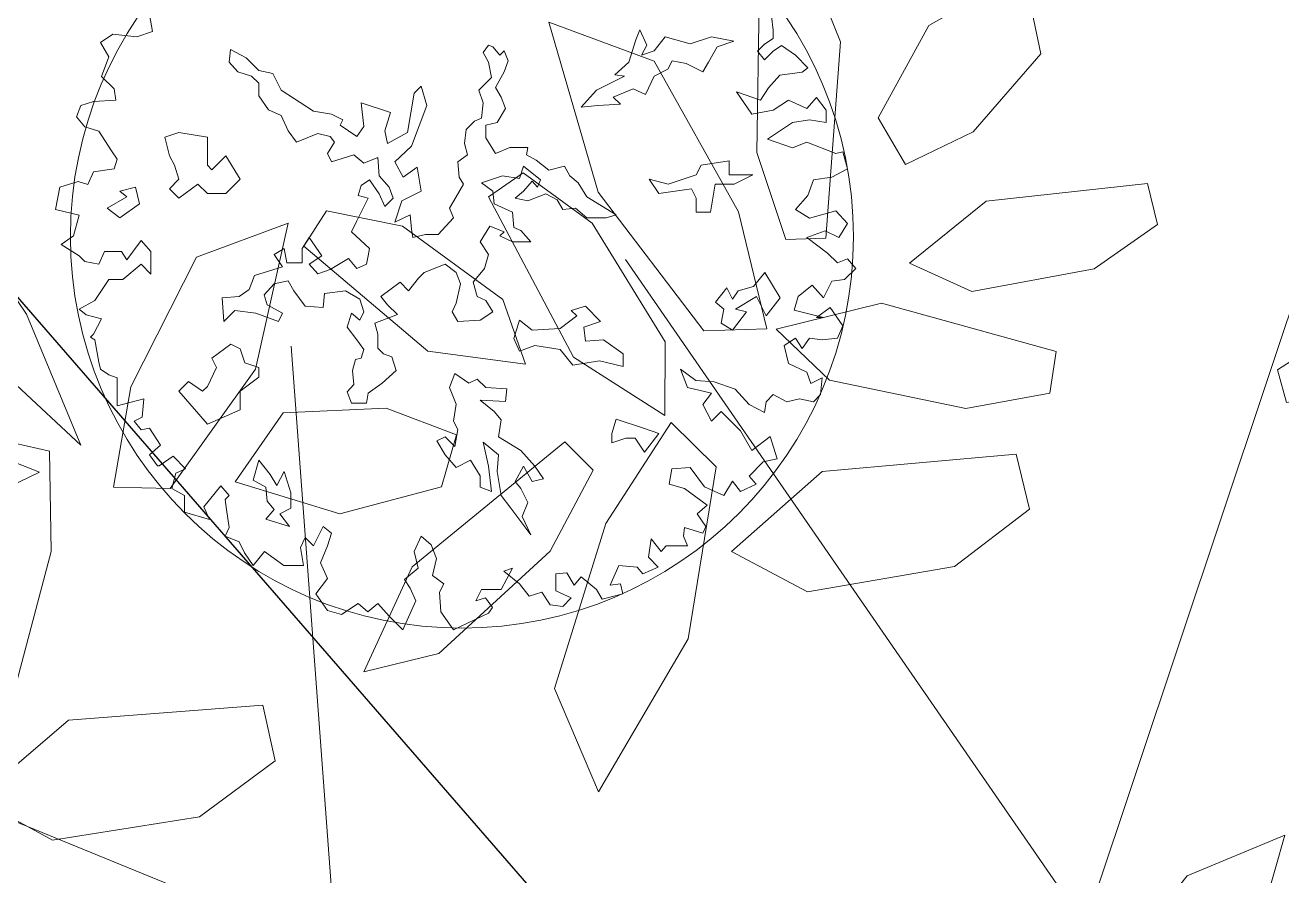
# Model space of a CAD drawing. Header units: millimetres. Extents: x 587797 to 2274247, y 1711 to 439204.
# Drawn here: x 1983559 to 1989878, y 303305 to 307582 of the extents above; entities that cross this region are included whole.
import ezdxf

# ---------------------------------------------------------------- set-up
doc = ezdxf.new("R2010")
doc.units = ezdxf.units.MM
doc.layers.add('finiture', color=7, linetype='Continuous', lineweight=20)

# ---------------------------------------------------------------- blocks, each defined once
blk = doc.blocks.new('_LEAF1', base_point=(58.7573, 29.3334))
for p, q in [((58.5144, 29.393), (58.6656, 29.5747)), ((58.6656, 29.5747), (58.939, 29.4846)), ((58.939, 29.4846), (58.939, 29.3028)), ((58.6061, 29.2112), (58.5144, 29.393)), ((58.939, 29.3028), (58.8168, 29.1807)), ((58.8168, 29.1807), (58.6061, 29.2112))]:
    blk.add_line(p, q)
blk = doc.blocks.new('_H1', base_point=(54.696, 32.0292))
for p, xscale, yscale, zscale, rotation in [((54.5448, 32.3927), -0.3940586972083011, 1.696902842596515, 0.3940586972083011, 11.88359707230165), ((54.9374, 32.2736), 0.9393259642756036, 1.696902842596522, 0.9393259642756036, 348.2808948833992), ((54.3936, 32.0292), 1.727443358692213, 0.9103097157403468, 1.727443358692213, 343.6738936354017), ((54.4547, 31.6351), -1.545687603003117, -0.485702163767499, 1.545687603003117, 43.07492863925732)]:
    blk.add_blockref('_LEAF1', p, dxfattribs=dict(xscale=xscale, yscale=yscale, zscale=zscale, rotation=rotation))
at = {"xscale": 1.515140417173015, "yscale": 0.6369113279592753, "zscale": 1.515140417173015}
blk.add_blockref('_LEAF1', (55.1512, 31.878), dxfattribs=at)
blk = doc.blocks.new('_H4', base_point=(59.999, 32.8784))
for p, xscale, yscale, zscale, rotation in [((60.0601, 33.2725), 1.878651928551214, 0.575816716164617, 1.878651928551214, 273.0367053314555), ((60.4832, 33.3336), 0.636908824557608, 1.484599066610102, 0.636908824557608, 320.5535637719418), ((59.7867, 33.0006), 0.6964758369263038, 2.485023334747559, 0.6964758369263038, 30.70465610075785), ((60.7566, 32.9395), 1.544160243711609, 0.6063640220619462, 1.544160243711609, 15.14254921127523), ((60.4526, 32.605), 1.727443358692213, 0.6063640220619462, 1.727443358692213, 352.5500074369253)]:
    blk.add_blockref('_LEAF1', p, dxfattribs=dict(xscale=xscale, yscale=yscale, zscale=zscale, rotation=rotation))
blk = doc.blocks.new('_H5', base_point=(62.2717, 31.3938))
for p, xscale, yscale, zscale, rotation in [((62.3649, 31.878), 0.8782315926153998, 2.121510394569366, 0.8782315926153998, 2.027330662343098), ((62.9377, 31.878), 2.788958066288231, 0.575816716164617, 2.788958066288231, 41.2051949766964), ((61.8166, 31.6672), -1.93821894091991, 0.5452694102672915, 1.93821894091991, 161.5649836159353), ((62.817, 31.2411), 0.5758144528974043, -1.696902842596522, 0.5758144528974043, 262.2070746669012), ((62.4245, 30.8195), 2.575127765477518, 0.7881204921510374, 2.575127765477518, 103.2233358614235)]:
    blk.add_blockref('_LEAF1', p, dxfattribs=dict(xscale=xscale, yscale=yscale, zscale=zscale, rotation=rotation))
blk = doc.blocks.new('_H6', base_point=(66.0596, 31.5756))
for p, xscale, yscale, zscale, rotation in [((65.9985, 32.1499), -0.7881173944166022, 2.57666525243954, 0.7881173944166022, 2.457547795809369), ((66.4842, 31.878), 2.089427510778918, 0.5147221043699588, 2.089427510778918, 35.45160265640038), ((65.5449, 31.7879), 1.878651928551221, 0.5452694102672915, 1.878651928551221, 336.2489556574871), ((66.4231, 31.2716), 1.848104742721105, 0.8186677980483665, 1.848104742721105, 330.9234899051576), ((65.664, 31.3938), -1.817557556891011, -0.5452694102672879, 1.817557556891011, 195.3712707835825)]:
    blk.add_blockref('_LEAF1', p, dxfattribs=dict(xscale=xscale, yscale=yscale, zscale=zscale, rotation=rotation))
blk = doc.blocks.new('_H2', base_point=(55.8782, 33.0296))
for p, xscale, yscale, zscale, rotation in [((55.4841, 33.5443), -2.423919195618517, 0.3329656342808676, 2.423919195618517, 304.6162862887426), ((56.0905, 33.2419), -0.6369088245576009, 2.090963088672041, 0.6369088245576009, 336.0195606201025)]:
    blk.add_blockref('_LEAF1', p, dxfattribs=dict(xscale=xscale, yscale=yscale, zscale=zscale, rotation=rotation))
at = {"xscale": -1.637329160493415, "yscale": 0.455154857870177, "zscale": 1.637329160493415}
blk.add_blockref('_LEAF1', (55.3329, 32.9685), dxfattribs=at)
blk = doc.blocks.new('T_48')
for p, q in [((-0.15174, 0.19583), (-0.18636, 0.41485)), ((-0.16748, 0.26758), (-0.30279, 0.33933)), ((-0.2902, 0.19205), (-0.35314, 0.29401)), ((-0.2965, 0.19205), (-0.41922, 0.18072))]:
    blk.add_line(p, q)
at = {"xscale": 0.07486891501209982, "yscale": 0.07486891501209982, "zscale": 0.07486891501209982}
blk.add_blockref('_H1', (-0.14523, 0.42207), dxfattribs=at)
for name, p, xscale, yscale, zscale, rotation in [('_H4', (-0.27913, 0.35175), 0.07486891501209982, 0.07486891501209982, 0.07486891501209982, 25.99880797571864), ('_H4', (-0.28371, 0.30178), 0.07486891501209982, 0.07486891501209982, 0.07486891501209982, 159.4820373343253), ('_LEAF1', (-0.23018, 0.31732), 0.138365596916245, 0.06129276979522606, 0.138365596916245, 40.89411108039209), ('_H2', (-0.37656, 0.25626), 0.07486891501209982, 0.07486891501209982, 0.07486891501209982, 24.61518218604794), ('_H5', (-0.15209, 0.20881), 0.07486891501209982, 0.07486891501209982, 0.07486891501209982, 158.072261471329), ('_H6', (-0.36981, 0.18834), 0.07486891501209982, 0.07486891501209982, 0.07486891501209982, 69.17656596815783)]:
    blk.add_blockref(name, p, dxfattribs=dict(xscale=xscale, yscale=yscale, zscale=zscale, rotation=rotation))

msp = doc.modelspace()

# ---------------------------------------------------------------- linework, layer by layer
msp.add_line((1983300.089, 306467.674), (2019745.401, 264522.149))
at = {"layer": 'finiture'}
for p, q in [((1984198.803, 307549.588), (1984184.514, 307635.356)), ((1987311.725, 307627.187), (1987319.89, 307557.756)), ((1983937.521, 307494.451), (1984000.8, 307537.335)), ((1984000.8, 307537.335), (1984121.235, 307523.04)), ((1984121.235, 307523.04), (1984198.803, 307549.588)), ((1986629.029, 307508.788), (1986594.245, 307395.994)), ((1986650.619, 307557.985), (1986629.029, 307508.788)), ((1986685.402, 307481.189), (1986650.619, 307557.985)), ((1986777.759, 307523.187), (1986721.385, 307452.391)), ((1986903.7, 307488.389), (1986777.759, 307523.187)), ((1987010.449, 307523.187), (1986903.7, 307488.389)), ((1987123.196, 307501.588), (1987010.449, 307523.187)), ((1987038.037, 307473.99), (1987123.196, 307501.588)), ((1987319.89, 307514.872), (1987277.023, 307486.283)), ((1987319.89, 307557.756), (1987319.89, 307514.872)), ((1983980.388, 307422.977), (1983937.521, 307494.451)), ((1984585.19, 307395.994), (1984592.387, 307459.591)), ((1984592.387, 307459.591), (1984670.35, 307417.593)), ((1985861.39, 307445.191), (1985888.977, 307481.189)), ((1985888.977, 307395.994), (1985861.39, 307445.191)), ((1985888.977, 307481.189), (1985910.567, 307473.99)), ((1985910.567, 307473.99), (1985945.35, 307431.992)), ((1985945.35, 307431.992), (1985966.94, 307452.391)), ((1985966.94, 307452.391), (1985988.53, 307403.194)), ((1986657.815, 307431.992), (1986685.402, 307481.189)), ((1986721.385, 307452.391), (1986657.815, 307431.992)), ((1986996.056, 307395.994), (1987038.037, 307473.99)), ((1987277.023, 307486.283), (1987242.322, 307451.567)), ((1987242.322, 307451.567), (1987277.023, 307408.683)), ((1987277.023, 307408.683), (1987319.89, 307451.567)), ((1987319.89, 307451.567), (1987362.756, 307480.156)), ((1987362.756, 307480.156), (1987432.159, 307431.146)), ((1983943.645, 307324.957), (1983980.388, 307422.977)), ((1984628.37, 307346.797), (1984585.19, 307395.994)), ((1984670.35, 307417.593), (1984733.92, 307353.997)), ((1985903.37, 307319.199), (1985888.977, 307395.994)), ((1985988.53, 307403.194), (1985966.94, 307346.797)), ((1986594.245, 307395.994), (1986523.479, 307332.398)), ((1986790.953, 307361.197), (1986812.543, 307403.194)), ((1986812.543, 307403.194), (1986883.309, 307388.795)), ((1986883.309, 307388.795), (1986967.27, 307346.797)), ((1986967.27, 307346.797), (1986996.056, 307395.994)), ((1987432.159, 307431.146), (1987495.438, 307367.841)), ((1984006.924, 307261.652), (1983943.645, 307324.957)), ((1984697.937, 307325.199), (1984628.37, 307346.797)), ((1984733.92, 307290.401), (1984697.937, 307325.199)), ((1984733.92, 307353.997), (1984804.687, 307339.598)), ((1984804.687, 307339.598), (1984846.667, 307255.603)), ((1985839.8, 307255.603), (1985903.37, 307319.199)), ((1985966.94, 307346.797), (1985924.96, 307268.802)), ((1986572.655, 307325.199), (1986432.321, 307255.603)), ((1986523.479, 307332.398), (1986572.655, 307325.199)), ((1986678.206, 307234.004), (1986721.385, 307325.199)), ((1986721.385, 307325.199), (1986790.953, 307361.197)), ((1987354.591, 307331.083), (1987297.436, 307267.778)), ((1987466.861, 307345.378), (1987354.591, 307331.083)), ((1987495.438, 307367.841), (1987466.861, 307345.378)), ((1984015.089, 307204.473), (1984006.924, 307261.652)), ((1984733.92, 307226.805), (1984733.92, 307290.401)), ((1984846.667, 307255.603), (1985008.591, 307150.009)), ((1985515.952, 307241.204), (1985550.736, 307276.002)), ((1985550.736, 307276.002), (1985579.522, 307177.608)), ((1985861.39, 307192.007), (1985839.8, 307255.603)), ((1985924.96, 307268.802), (1985952.547, 307219.605)), ((1986432.321, 307255.603), (1986354.358, 307170.408)), ((1986516.282, 307219.605), (1986615.835, 307262.802)), ((1986615.835, 307262.802), (1986678.206, 307234.004)), ((1987256.611, 307204.473), (1987136.176, 307247.357)), ((1987136.176, 307247.357), (1987213.744, 307135.042)), ((1987297.436, 307267.778), (1987256.611, 307204.473)), ((1983839.541, 307177.926), (1983902.82, 307198.347)), ((1983902.82, 307198.347), (1984015.089, 307204.473)), ((1984783.097, 307156.009), (1984733.92, 307226.805)), ((1985261.672, 307072.014), (1985248.478, 307192.007)), ((1985248.478, 307192.007), (1985396.009, 307142.81)), ((1985481.169, 307043.216), (1985515.952, 307241.204)), ((1985854.193, 307114.011), (1985861.39, 307192.007)), ((1985952.547, 307219.605), (1985974.137, 307163.208)), ((1986439.518, 307177.608), (1986552.265, 307184.807)), ((1986552.265, 307184.807), (1986516.282, 307219.605)), ((1987319.89, 307155.463), (1987397.458, 307204.473)), ((1987397.458, 307204.473), (1987489.315, 307163.631)), ((1987489.315, 307163.631), (1987538.305, 307218.768)), ((1987538.305, 307218.768), (1987587.295, 307155.463)), ((1983817.087, 307120.747), (1983839.541, 307177.926)), ((1983859.953, 307071.737), (1983817.087, 307120.747)), ((1984846.667, 307128.411), (1984783.097, 307156.009)), ((1984881.451, 307050.415), (1984846.667, 307128.411)), ((1985008.591, 307150.009), (1985099.748, 307135.61)), ((1985099.748, 307135.61), (1985156.122, 307106.812)), ((1985396.009, 307142.81), (1985368.422, 307050.415)), ((1985579.522, 307177.608), (1985501.559, 306973.62)), ((1985974.137, 307163.208), (1985932.157, 307093.613)), ((1986354.358, 307170.408), (1986439.518, 307177.608)), ((1987213.744, 307135.042), (1987319.89, 307155.463)), ((1987587.295, 307155.463), (1987587.295, 307092.158)), ((1983929.356, 307049.274), (1983859.953, 307071.737)), ((1985156.122, 307106.812), (1985142.928, 307079.214)), ((1985142.928, 307079.214), (1985226.888, 307022.817)), ((1985226.888, 307022.817), (1985261.672, 307072.014)), ((1985769.033, 306986.819), (1985776.23, 307057.615)), ((1985776.23, 307057.615), (1985819.41, 307099.612)), ((1985819.41, 307099.612), (1985854.193, 307114.011)), ((1985932.157, 307093.613), (1985875.783, 307079.214)), ((1985875.783, 307079.214), (1985875.783, 307015.617)), ((1987417.87, 307092.158), (1987291.312, 307008.432)), ((1987503.603, 307106.452), (1987417.87, 307092.158)), ((1987587.295, 307092.158), (1987503.603, 307106.452)), ((1983992.635, 306951.253), (1983929.356, 307049.274)), ((1984332.213, 307042.624), (1984261.391, 307019.906)), ((1984261.391, 307019.906), (1984285.444, 306925.028)), ((1984475.194, 307019.906), (1984332.213, 307042.624)), ((1984475.194, 306878.257), (1984475.194, 307019.906)), ((1984923.431, 306994.019), (1984881.451, 307050.415)), ((1985030.181, 307037.216), (1984923.431, 306994.019)), ((1985092.552, 307022.817), (1985030.181, 307037.216)), ((1985079.358, 306937.622), (1985114.141, 306994.019)), ((1985114.141, 306994.019), (1985092.552, 307022.817)), ((1985368.422, 307050.415), (1985381.616, 306986.819)), ((1985381.616, 306986.819), (1985481.169, 307043.216)), ((1985875.783, 307015.617), (1985924.96, 306937.622)), ((1987291.312, 307008.432), (1987417.87, 306965.548)), ((1987417.87, 306965.548), (1987489.315, 306994.137)), ((1987489.315, 306994.137), (1987636.285, 306936.958)), ((1984021.213, 306908.369), (1983992.635, 306951.253)), ((1985099.748, 306895.625), (1985079.358, 306937.622)), ((1985212.495, 306930.423), (1985099.748, 306895.625)), ((1985261.672, 306888.425), (1985212.495, 306930.423)), ((1985501.559, 306973.62), (1985417.599, 306895.625)), ((1985734.25, 306895.625), (1985783.427, 306930.423)), ((1985783.427, 306930.423), (1985769.033, 306986.819)), ((1985924.96, 306937.622), (1985995.727, 306966.42)), ((1985995.727, 306966.42), (1986086.884, 306966.42)), ((1986086.884, 306966.42), (1986079.687, 306930.423)), ((1986079.687, 306930.423), (1986128.864, 306902.824)), ((1987636.285, 306936.958), (1987670.987, 306945.127)), ((1987670.987, 306945.127), (1987693.441, 306859.359)), ((1984006.924, 306859.359), (1984021.213, 306908.369)), ((1984285.444, 306925.028), (1984309.497, 306878.257)), ((1984309.497, 306878.257), (1984332.213, 306807.433)), ((1984497.911, 306854.204), (1984475.194, 306878.257)), ((1984568.733, 306925.028), (1984497.911, 306854.204)), ((1984639.555, 306807.433), (1984568.733, 306925.028)), ((1985332.439, 306917.223), (1985261.672, 306888.425)), ((1985339.635, 306824.829), (1985332.439, 306917.223)), ((1985417.599, 306895.625), (1985459.579, 306817.629)), ((1985459.579, 306817.629), (1985530.346, 306868.026)), ((1985530.346, 306868.026), (1985550.736, 306748.034)), ((1985741.446, 306817.629), (1985734.25, 306895.625)), ((1986065.294, 306874.026), (1986044.904, 306811.63)), ((1986150.454, 306804.43), (1986065.294, 306874.026)), ((1986128.864, 306902.824), (1986192.434, 306853.627)), ((1986192.434, 306853.627), (1986270.398, 306874.026)), ((1986270.398, 306874.026), (1986297.985, 306824.829)), ((1986957.983, 306878.257), (1986933.93, 306830.15)), ((1987099.628, 306900.975), (1986957.983, 306878.257)), ((1987099.628, 306830.15), (1987099.628, 306900.975)), ((1983874.242, 306781.759), (1983902.82, 306845.064)), ((1983902.82, 306845.064), (1984006.924, 306859.359)), ((1984332.213, 306807.433), (1984285.444, 306759.326)), ((1984568.733, 306735.272), (1984639.555, 306807.433)), ((1985248.478, 306775.632), (1985290.458, 306804.43)), ((1985290.458, 306804.43), (1985339.635, 306733.634)), ((1985388.812, 306768.432), (1985339.635, 306824.829)), ((1985763.036, 306782.831), (1985741.446, 306817.629)), ((1985959.744, 306824.829), (1985854.193, 306790.031)), ((1986044.904, 306811.63), (1985959.744, 306824.829)), ((1986136.061, 306768.432), (1986150.454, 306804.43)), ((1986297.985, 306824.829), (1986339.965, 306790.031)), ((1986792.286, 306783.379), (1986697.411, 306807.433)), ((1986697.411, 306807.433), (1986745.516, 306735.272)), ((1986933.93, 306830.15), (1986792.286, 306783.379)), ((1987218.556, 306830.15), (1987099.628, 306830.15)), ((1987123.681, 306783.379), (1987218.556, 306830.15)), ((1987524.016, 306804.222), (1987495.438, 306726.622)), ((1987615.873, 306818.517), (1987524.016, 306804.222)), ((1987693.441, 306859.359), (1987615.873, 306818.517)), ((1983710.941, 306655.149), (1983733.395, 306767.464)), ((1983733.395, 306767.464), (1983825.252, 306796.054)), ((1983825.252, 306796.054), (1983874.242, 306781.759)), ((1984035.848, 306748.034), (1984113.812, 306768.432)), ((1984070.632, 306719.235), (1984035.848, 306748.034)), ((1984113.812, 306768.432), (1984134.202, 306684.437)), ((1984285.444, 306759.326), (1984332.213, 306712.555)), ((1984332.213, 306712.555), (1984427.089, 306783.379)), ((1984427.089, 306783.379), (1984475.194, 306735.272)), ((1985234.085, 306726.435), (1985248.478, 306775.632)), ((1985410.402, 306712.036), (1985388.812, 306768.432)), ((1985550.736, 306748.034), (1985452.382, 306698.837)), ((1985727.053, 306719.235), (1985763.036, 306782.831)), ((1985854.193, 306790.031), (1985910.567, 306748.034)), ((1985910.567, 306748.034), (1985917.763, 306684.437)), ((1986023.314, 306712.036), (1986065.294, 306748.034)), ((1986065.294, 306748.034), (1986108.474, 306797.231)), ((1986108.474, 306797.231), (1986136.061, 306768.432)), ((1986339.965, 306790.031), (1986383.145, 306719.235)), ((1986745.516, 306735.272), (1986909.878, 306759.326)), ((1986909.878, 306759.326), (1986933.93, 306712.555)), ((1987004.753, 306641.73), (1987028.806, 306783.379)), ((1987028.806, 306783.379), (1987123.681, 306783.379)), ((1983972.278, 306662.839), (1984070.632, 306719.235)), ((1984134.202, 306684.437), (1984035.848, 306613.642)), ((1984475.194, 306735.272), (1984568.733, 306735.272)), ((1985226.888, 306599.243), (1985283.262, 306712.036)), ((1985283.262, 306712.036), (1985234.085, 306726.435)), ((1985339.635, 306733.634), (1985368.422, 306670.038)), ((1985368.422, 306670.038), (1985410.402, 306712.036)), ((1985452.382, 306698.837), (1985417.599, 306592.043)), ((1985692.269, 306662.839), (1985727.053, 306719.235)), ((1985917.763, 306684.437), (1986008.921, 306642.44)), ((1986086.884, 306698.837), (1986023.314, 306712.036)), ((1986178.041, 306733.634), (1986086.884, 306698.837)), ((1986234.414, 306704.836), (1986178.041, 306733.634)), ((1986263.201, 306655.639), (1986234.414, 306704.836)), ((1986383.145, 306719.235), (1986530.675, 306628.041)), ((1986933.93, 306712.555), (1986933.93, 306641.73)), ((1987495.438, 306726.622), (1987432.159, 306655.149)), ((1983831.376, 306626.56), (1983710.941, 306655.149)), ((1983802.798, 306522.413), (1983831.376, 306626.56)), ((1984035.848, 306613.642), (1983972.278, 306662.839)), ((1985417.599, 306592.043), (1985494.363, 306628.041)), ((1985494.363, 306628.041), (1985501.559, 306557.245)), ((1985635.896, 306529.647), (1985712.66, 306613.642)), ((1985712.66, 306613.642), (1985692.269, 306662.839)), ((1986008.921, 306642.44), (1986016.117, 306564.445)), ((1986326.771, 306662.839), (1986263.201, 306655.639)), ((1986383.145, 306613.642), (1986326.771, 306662.839)), ((1986481.498, 306613.642), (1986383.145, 306613.642)), ((1986530.675, 306628.041), (1986481.498, 306613.642)), ((1986933.93, 306641.73), (1987004.753, 306641.73)), ((1987432.159, 306655.149), (1987503.603, 306612.265)), ((1987503.603, 306612.265), (1987636.285, 306649.023)), ((1987636.285, 306649.023), (1987693.441, 306585.718)), ((1985199.301, 306542.846), (1985226.888, 306599.243)), ((1985501.559, 306557.245), (1985508.756, 306515.248)), ((1985896.174, 306571.644), (1985846.997, 306493.649)), ((1985966.94, 306542.846), (1985896.174, 306571.644)), ((1986016.117, 306564.445), (1986052.1, 306550.046)), ((1986052.1, 306550.046), (1986101.277, 306493.649)), ((1987693.441, 306585.718), (1987650.574, 306514.244)), ((1983739.519, 306479.529), (1983802.798, 306522.413)), ((1984141.647, 306499.95), (1984070.203, 306401.929)), ((1984190.638, 306444.813), (1984141.647, 306499.95)), ((1984952.218, 306458.851), (1984987.001, 306515.248)), ((1984987.001, 306515.248), (1985050.571, 306422.853)), ((1985290.458, 306458.851), (1985199.301, 306542.846)), ((1985508.756, 306515.248), (1985572.326, 306529.647)), ((1985572.326, 306529.647), (1985635.896, 306529.647)), ((1985846.997, 306493.649), (1985888.977, 306430.053)), ((1985945.35, 306522.447), (1985966.94, 306542.846)), ((1986008.921, 306493.649), (1985945.35, 306522.447)), ((1986101.277, 306493.649), (1986008.921, 306493.649)), ((1987581.171, 306548.96), (1987489.315, 306514.244)), ((1987489.315, 306514.244), (1987593.419, 306436.645)), ((1987650.574, 306514.244), (1987581.171, 306548.96)), ((1983831.376, 306422.35), (1983739.519, 306479.529)), ((1983957.934, 306444.813), (1983929.356, 306381.508)), ((1984043.667, 306444.813), (1983957.934, 306444.813)), ((1984070.203, 306401.929), (1984043.667, 306444.813)), ((1984190.638, 306330.455), (1984190.638, 306444.813)), ((1984810.684, 306430.053), (1984861.06, 306458.851)), ((1984853.864, 306366.457), (1984810.684, 306430.053)), ((1984861.06, 306458.851), (1984874.254, 306388.055)), ((1984952.218, 306388.055), (1984952.218, 306458.851)), ((1985283.262, 306422.853), (1985290.458, 306458.851)), ((1985888.977, 306430.053), (1985868.587, 306359.257)), ((1987593.419, 306436.645), (1987644.45, 306387.634)), ((1983859.953, 306393.761), (1983831.376, 306422.35)), ((1983929.356, 306381.508), (1983859.953, 306393.761)), ((1984049.791, 306303.908), (1984141.647, 306381.508)), ((1984141.647, 306381.508), (1984190.638, 306330.455)), ((1984712.33, 306324.459), (1984853.864, 306366.457)), ((1984874.254, 306388.055), (1984952.218, 306388.055)), ((1985050.571, 306422.853), (1984987.001, 306380.856)), ((1984987.001, 306380.856), (1985030.181, 306331.659)), ((1985092.552, 306353.257), (1985184.908, 306409.654)), ((1985184.908, 306409.654), (1985226.888, 306359.257)), ((1985226.888, 306359.257), (1985276.065, 306380.856)), ((1985276.065, 306380.856), (1985283.262, 306422.853)), ((1985670.68, 306380.856), (1985565.129, 306338.858)), ((1985727.053, 306338.858), (1985670.68, 306380.856)), ((1987644.45, 306387.634), (1987693.441, 306408.055)), ((1987693.441, 306408.055), (1987736.307, 306359.045)), ((1983908.944, 306197.719), (1983980.388, 306303.908)), ((1983980.388, 306303.908), (1984049.791, 306303.908)), ((1984684.743, 306253.663), (1984712.33, 306324.459)), ((1985030.181, 306331.659), (1985092.552, 306353.257)), ((1985537.542, 306310.06), (1985487.166, 306246.464)), ((1985565.129, 306338.858), (1985537.542, 306310.06)), ((1985748.643, 306282.462), (1985727.053, 306338.858)), ((1985868.587, 306359.257), (1985812.213, 306289.661)), ((1987277.924, 306338.858), (1987221.55, 306268.063)), ((1987355.887, 306211.666), (1987277.924, 306338.858)), ((1987679.152, 306303.908), (1987615.873, 306295.74)), ((1987736.307, 306359.045), (1987679.152, 306303.908)), ((1984635.566, 306218.866), (1984684.743, 306253.663)), ((1984810.684, 306282.462), (1984761.507, 306226.065)), ((1984881.451, 306296.861), (1984810.684, 306282.462)), ((1984910.237, 306246.464), (1984881.451, 306296.861)), ((1984966.611, 306169.668), (1984910.237, 306246.464)), ((1985170.515, 306246.464), (1985064.964, 306233.265)), ((1985241.282, 306204.466), (1985170.515, 306246.464)), ((1985445.186, 306289.661), (1985346.832, 306218.866)), ((1985487.166, 306246.464), (1985445.186, 306289.661)), ((1985727.053, 306184.068), (1985748.643, 306282.462)), ((1985812.213, 306289.661), (1985832.603, 306218.866)), ((1987087.213, 306260.863), (1987030.84, 306190.067)), ((1987116, 306204.466), (1987087.213, 306260.863)), ((1987143.587, 306246.464), (1987116, 306204.466)), ((1987221.55, 306268.063), (1987143.587, 306246.464)), ((1987515.851, 306275.319), (1987446.448, 306218.14)), ((1987573.006, 306212.014), (1987515.851, 306275.319)), ((1987615.873, 306295.74), (1987573.006, 306212.014)), ((1983831.376, 306154.835), (1983908.944, 306197.719)), ((1984550.406, 306211.666), (1984635.566, 306218.866)), ((1984557.603, 306091.673), (1984550.406, 306211.666)), ((1984761.507, 306226.065), (1984775.9, 306176.868)), ((1984775.9, 306176.868), (1984853.864, 306133.671)), ((1985064.964, 306233.265), (1985057.768, 306162.469)), ((1985261.672, 306140.87), (1985241.282, 306204.466)), ((1985346.832, 306218.866), (1985381.616, 306176.868)), ((1985381.616, 306176.868), (1985430.792, 306127.671)), ((1985706.663, 306140.87), (1985727.053, 306184.068)), ((1985832.603, 306218.866), (1985875.783, 306197.267)), ((1985875.783, 306197.267), (1985910.567, 306140.87)), ((1987030.84, 306190.067), (1987072.82, 306155.269)), ((1987130.393, 306155.269), (1987235.943, 306218.866)), ((1987235.943, 306218.866), (1987285.12, 306120.471)), ((1987285.12, 306120.471), (1987355.887, 306211.666)), ((1987446.448, 306218.14), (1987426.035, 306148.709)), ((1983866.077, 306126.246), (1983831.376, 306154.835)), ((1983943.645, 306105.825), (1983866.077, 306126.246)), ((1984613.977, 306148.07), (1984557.603, 306091.673)), ((1984719.527, 306133.671), (1984613.977, 306148.07)), ((1984832.274, 306091.673), (1984719.527, 306133.671)), ((1984853.864, 306133.671), (1984832.274, 306091.673)), ((1985057.768, 306162.469), (1984966.611, 306169.668)), ((1985177.711, 306064.075), (1985199.301, 306133.671)), ((1985199.301, 306133.671), (1985241.282, 306098.873)), ((1985241.282, 306098.873), (1985261.672, 306140.87)), ((1985430.792, 306127.671), (1985318.045, 306084.474)), ((1985734.25, 306091.673), (1985706.663, 306140.87)), ((1985910.567, 306140.87), (1985846.997, 306098.873)), ((1986248.808, 306056.875), (1986333.968, 306120.471)), ((1986305.181, 306148.07), (1986375.948, 306169.668)), ((1986333.968, 306120.471), (1986305.181, 306148.07)), ((1986375.948, 306169.668), (1986452.712, 306091.673)), ((1987072.82, 306155.269), (1987059.626, 306084.474)), ((1987116, 306049.676), (1987186.767, 306140.87)), ((1987186.767, 306140.87), (1987130.393, 306155.269)), ((1987426.035, 306148.709), (1987573.006, 306111.951)), ((1987538.305, 306111.951), (1987607.708, 306163.004)), ((1987573.006, 306111.951), (1987538.305, 306111.951)), ((1987607.708, 306163.004), (1987670.987, 306071.109)), ((1983902.82, 306028.225), (1983943.645, 306105.825)), ((1985226.888, 306000.479), (1985177.711, 306064.075)), ((1985318.045, 306084.474), (1985332.439, 306028.077)), ((1985846.997, 306098.873), (1985734.25, 306091.673)), ((1986016.117, 306007.678), (1986044.904, 306098.873)), ((1986044.904, 306098.873), (1986108.474, 306049.676)), ((1986108.474, 306049.676), (1986248.808, 306056.875)), ((1986452.712, 306091.673), (1986368.751, 306064.075)), ((1986368.751, 306064.075), (1986375.948, 305993.279)), ((1987059.626, 306084.474), (1987116, 306049.676)), ((1987670.987, 306071.109), (1987644.45, 306007.804)), ((1983888.531, 306013.93), (1983902.82, 306028.225)), ((1983908.944, 305999.636), (1983888.531, 306013.93)), ((1983929.356, 305887.32), (1983908.944, 305999.636)), ((1985261.672, 305951.282), (1985226.888, 306000.479)), ((1985332.439, 306028.077), (1985332.439, 305958.481)), ((1986044.904, 305944.082), (1986016.117, 306007.678)), ((1986375.948, 305993.279), (1986467.105, 306000.479)), ((1986467.105, 306000.479), (1986565.459, 305929.683)), ((1987432.159, 306007.804), (1987375.004, 305971.046)), ((1987466.861, 305956.752), (1987432.159, 306007.804)), ((1987503.603, 306007.804), (1987466.861, 305956.752)), ((1987566.882, 305999.636), (1987503.603, 306007.804)), ((1987644.45, 306007.804), (1987566.882, 305999.636)), ((1984592.786, 305978.92), (1984497.911, 305908.095)), ((1984639.555, 305954.866), (1984592.786, 305978.92)), ((1984663.608, 305884.042), (1984639.555, 305954.866)), ((1985248.478, 305908.084), (1985261.672, 305951.282)), ((1985332.439, 305958.481), (1985361.225, 305929.683)), ((1985361.225, 305929.683), (1985403.205, 305915.284)), ((1986121.668, 305971.68), (1986044.904, 305944.082)), ((1986248.808, 305951.282), (1986121.668, 305971.68)), ((1986312.378, 305873.286), (1986248.808, 305951.282)), ((1986565.459, 305929.683), (1986565.459, 305866.087)), ((1987375.004, 305971.046), (1987397.458, 305881.194)), ((1983937.521, 305852.605), (1983929.356, 305887.32)), ((1984521.964, 305861.325), (1984475.194, 305766.446)), ((1984497.911, 305908.095), (1984521.964, 305861.325)), ((1984734.431, 305861.325), (1984663.608, 305884.042)), ((1984734.431, 305813.217), (1984734.431, 305861.325)), ((1985205.298, 305845.688), (1985219.692, 305902.085)), ((1985219.692, 305902.085), (1985248.478, 305908.084)), ((1985403.205, 305915.284), (1985424.795, 305845.688)), ((1986446.715, 305894.885), (1986312.378, 305873.286)), ((1986565.459, 305866.087), (1986446.715, 305894.885)), ((1987397.458, 305881.194), (1987489.315, 305838.31)), ((1983980.388, 305824.015), (1983937.521, 305852.605)), ((1984021.213, 305809.721), (1983980.388, 305824.015)), ((1984021.213, 305738.247), (1984021.213, 305809.721)), ((1984639.555, 305742.393), (1984734.431, 305813.217)), ((1985212.495, 305774.892), (1985205.298, 305845.688)), ((1985424.795, 305845.688), (1985354.029, 305782.092)), ((1985719.856, 305831.289), (1985692.269, 305760.493)), ((1985790.623, 305782.092), (1985719.856, 305831.289)), ((1985832.603, 305802.491), (1985790.623, 305782.092)), ((1985875.783, 305760.493), (1985832.603, 305802.491)), ((1986932.05, 305795.426), (1986854.483, 305852.605)), ((1986854.483, 305852.605), (1986889.184, 305760.71)), ((1987023.907, 305789.3), (1986932.05, 305795.426)), ((1987489.315, 305838.31), (1987509.727, 305781.131)), ((1987509.727, 305781.131), (1987566.882, 305809.721)), ((1987566.882, 305809.721), (1987558.717, 305725.995)), ((1984021.213, 305668.816), (1984021.213, 305738.247)), ((1984380.319, 305790.5), (1984332.213, 305742.393)), ((1984332.213, 305742.393), (1984475.194, 305576.69)), ((1984451.141, 305742.393), (1984380.319, 305790.5)), ((1984475.194, 305766.446), (1984451.141, 305742.393)), ((1984639.555, 305647.515), (1984639.555, 305742.393)), ((1985177.711, 305738.895), (1985212.495, 305774.892)), ((1985199.301, 305682.498), (1985177.711, 305738.895)), ((1985283.262, 305732.895), (1985276.065, 305682.498)), ((1985354.029, 305782.092), (1985283.262, 305732.895)), ((1985692.269, 305760.493), (1985727.053, 305676.498)), ((1985981.334, 305753.294), (1985875.783, 305760.493)), ((1985974.137, 305689.697), (1985981.334, 305753.294)), ((1986889.184, 305760.71), (1987009.618, 305732.121)), ((1987009.618, 305732.121), (1986966.752, 305674.942)), ((1987130.053, 305752.542), (1987023.907, 305789.3)), ((1987199.456, 305674.942), (1987130.053, 305752.542)), ((1984155.936, 305703.532), (1984021.213, 305668.816)), ((1984147.771, 305611.637), (1984155.936, 305703.532)), ((1985276.065, 305682.498), (1985199.301, 305682.498)), ((1985727.053, 305676.498), (1985712.66, 305591.303)), ((1985917.763, 305640.5), (1985846.997, 305696.897)), ((1985846.997, 305696.897), (1985974.137, 305689.697)), ((1986966.752, 305674.942), (1987009.618, 305591.216)), ((1987277.023, 305634.1), (1987199.456, 305674.942)), ((1987285.188, 305689.237), (1987277.023, 305634.1)), ((1987319.89, 305725.995), (1987285.188, 305689.237)), ((1987389.293, 305689.237), (1987319.89, 305725.995)), ((1987452.572, 305703.532), (1987389.293, 305689.237)), ((1987524.016, 305689.237), (1987452.572, 305703.532)), ((1987558.717, 305725.995), (1987524.016, 305689.237)), ((1984106.946, 305591.216), (1984147.771, 305611.637)), ((1984475.194, 305576.69), (1984639.555, 305647.515)), ((1985952.547, 305598.503), (1985917.763, 305640.5)), ((1987009.618, 305591.216), (1987058.609, 305640.227)), ((1987058.609, 305640.227), (1987156.589, 305542.206)), ((1984141.647, 305548.332), (1984106.946, 305591.216)), ((1984184.514, 305556.501), (1984141.647, 305548.332)), ((1984239.628, 305470.733), (1984184.514, 305556.501)), ((1985712.66, 305591.303), (1985734.25, 305549.306)), ((1985734.25, 305549.306), (1985719.856, 305464.111)), ((1985939.353, 305513.308), (1985952.547, 305598.503)), ((1986531.713, 305600.744), (1986508.997, 305529.919)), ((1986673.358, 305553.973), (1986531.713, 305600.744)), ((1986745.516, 305529.919), (1986673.358, 305553.973)), ((1987156.589, 305542.206), (1987213.744, 305444.185)), ((1985670.68, 305513.308), (1985628.699, 305492.909)), ((1985628.699, 305492.909), (1985670.68, 305422.114)), ((1985719.856, 305464.111), (1985670.68, 305513.308)), ((1985888.977, 305365.717), (1985861.39, 305485.71)), ((1985861.39, 305485.71), (1985939.353, 305422.114)), ((1986052.1, 305443.712), (1985939.353, 305513.308)), ((1986508.997, 305529.919), (1986508.997, 305481.812)), ((1986508.997, 305481.812), (1986579.819, 305505.866)), ((1986579.819, 305505.866), (1986626.588, 305505.866)), ((1986626.588, 305505.866), (1986673.358, 305435.041)), ((1986673.358, 305435.041), (1986745.516, 305529.919)), ((1987213.744, 305444.185), (1987305.601, 305513.617)), ((1987305.601, 305513.617), (1987340.303, 305401.301)), ((1984184.514, 305421.722), (1984239.628, 305470.733)), ((1984225.339, 305366.586), (1984184.514, 305421.722)), ((1984302.907, 305415.596), (1984233.504, 305366.586)), ((1984366.186, 305352.291), (1984302.907, 305415.596)), ((1985670.68, 305422.114), (1985727.053, 305358.517)), ((1985939.353, 305422.114), (1985932.157, 305338.119)), ((1986121.668, 305365.717), (1986052.1, 305443.712)), ((1984233.504, 305366.586), (1984225.339, 305366.586)), ((1984317.196, 305329.828), (1984366.186, 305352.291)), ((1984705.134, 305294.921), (1984733.92, 305394.515)), ((1984733.92, 305394.515), (1984790.294, 305323.72)), ((1985727.053, 305358.517), (1985797.82, 305394.515)), ((1985797.82, 305394.515), (1985846.997, 305316.52)), ((1985903.37, 305238.525), (1985888.977, 305365.717)), ((1986023.314, 305287.722), (1986065.294, 305365.717)), ((1986065.294, 305365.717), (1986108.474, 305287.722)), ((1986164.847, 305302.121), (1986121.668, 305365.717)), ((1986811.616, 305352.291), (1986797.327, 305274.691)), ((1986903.473, 305358.417), (1986811.616, 305352.291)), ((1986974.917, 305260.397), (1986903.473, 305358.417)), ((1987270.9, 305387.007), (1987199.456, 305315.533)), ((1987340.303, 305401.301), (1987270.9, 305387.007)), ((1984296.783, 305252.228), (1984317.196, 305329.828)), ((1984768.704, 305260.123), (1984705.134, 305294.921)), ((1984790.294, 305323.72), (1984825.077, 305267.323)), ((1984825.077, 305267.323), (1984861.06, 305338.119)), ((1984861.06, 305338.119), (1984895.844, 305231.325)), ((1985846.997, 305316.52), (1985846.997, 305260.123)), ((1985932.157, 305338.119), (1985952.547, 305218.126)), ((1986052.1, 305252.924), (1986023.314, 305287.722)), ((1986108.474, 305287.722), (1986164.847, 305302.121)), ((1987115.764, 305288.986), (1987072.897, 305217.513)), ((1987156.589, 305237.934), (1987115.764, 305288.986)), ((1987199.456, 305315.533), (1987234.157, 305274.691)), ((1984360.062, 305217.513), (1984296.783, 305252.228)), ((1984543.776, 305266.523), (1984458.043, 305160.334)), ((1984584.601, 305217.513), (1984543.776, 305266.523)), ((1984775.9, 305189.328), (1984768.704, 305260.123)), ((1984895.844, 305231.325), (1984895.844, 305154.53)), ((1985846.997, 305260.123), (1985903.37, 305238.525)), ((1986086.884, 305182.128), (1986052.1, 305252.924)), ((1986797.327, 305274.691), (1986874.895, 305252.228)), ((1986874.895, 305252.228), (1986989.206, 305168.502)), ((1987072.897, 305217.513), (1986974.917, 305260.397)), ((1987234.157, 305274.691), (1987156.589, 305237.934)), ((1984360.062, 305133.787), (1984360.062, 305217.513)), ((1984458.043, 305160.334), (1984486.62, 305097.029)), ((1984564.188, 305197.092), (1984584.601, 305217.513)), ((1984572.353, 305148.081), (1984564.188, 305197.092)), ((1984810.684, 305147.33), (1984775.9, 305189.328)), ((1985952.547, 305218.126), (1986001.724, 305154.53)), ((1986058.097, 305112.532), (1986086.884, 305182.128)), ((1986989.206, 305168.502), (1986938.174, 305125.618)), ((1984486.62, 305097.029), (1984360.062, 305133.787)), ((1984584.601, 305056.187), (1984572.353, 305148.081)), ((1984768.704, 305098.133), (1984810.684, 305147.33)), ((1984888.647, 305062.135), (1984768.704, 305098.133)), ((1984895.844, 305154.53), (1984839.471, 305125.732)), ((1984839.471, 305125.732), (1984888.647, 305062.135)), ((1986001.724, 305154.53), (1986101.277, 305020.138)), ((1986101.277, 305020.138), (1986058.097, 305112.532)), ((1986938.174, 305125.618), (1986981.041, 305062.313)), ((1984564.188, 305013.303), (1984584.601, 305056.187)), ((1985058.173, 305062.313), (1985009.183, 304964.292)), ((1985098.998, 305027.597), (1985058.173, 305062.313)), ((1986874.895, 305056.187), (1986868.771, 305013.303)), ((1986966.752, 305027.597), (1986874.895, 305056.187)), ((1986981.041, 305062.313), (1986966.752, 305027.597)), ((1984635.632, 304984.713), (1984564.188, 305013.303)), ((1984662.169, 304929.577), (1984635.632, 304984.713)), ((1984966.317, 305007.177), (1984943.863, 304956.124)), ((1985009.183, 304964.292), (1984966.317, 305007.177)), ((1985078.586, 304964.292), (1985098.998, 305027.597)), ((1985550.117, 305013.303), (1985515.416, 304935.703)), ((1985601.149, 304970.419), (1985550.117, 305013.303)), ((1985627.685, 304900.987), (1985601.149, 304970.419)), ((1986707.512, 304999.008), (1986693.223, 304907.114)), ((1986756.502, 304935.703), (1986707.512, 304999.008)), ((1986868.771, 305013.303), (1986889.184, 304964.292)), ((1984705.035, 304866.272), (1984662.169, 304929.577)), ((1984762.191, 304935.703), (1984705.035, 304866.272)), ((1984860.171, 304866.272), (1984762.191, 304935.703)), ((1984943.863, 304956.124), (1984958.152, 304866.272)), ((1985043.884, 304878.524), (1985078.586, 304964.292)), ((1985515.416, 304935.703), (1985535.828, 304851.977)), ((1986693.223, 304907.114), (1986742.213, 304858.103)), ((1986783.038, 304964.292), (1986756.502, 304935.703)), ((1986840.194, 304964.292), (1986783.038, 304964.292)), ((1986889.184, 304964.292), (1986840.194, 304964.292)), ((1984958.152, 304866.272), (1984860.171, 304866.272)), ((1985078.586, 304800.925), (1985043.884, 304878.524)), ((1985535.828, 304851.977), (1985466.425, 304794.798)), ((1985607.272, 304815.219), (1985627.685, 304900.987)), ((1986009.401, 304851.977), (1985952.245, 304745.788)), ((1985966.534, 304837.682), (1986009.401, 304851.977)), ((1986544.211, 304866.272), (1986501.344, 304766.209)), ((1986636.068, 304858.103), (1986544.211, 304866.272)), ((1986664.645, 304823.388), (1986636.068, 304858.103)), ((1986742.213, 304858.103), (1986664.645, 304823.388)), ((1985021.431, 304723.325), (1985078.586, 304800.925)), ((1985466.425, 304794.798), (1985495.003, 304751.914)), ((1985664.428, 304774.377), (1985607.272, 304815.219)), ((1986044.102, 304774.377), (1985966.534, 304837.682)), ((1986282.93, 304829.514), (1986227.816, 304823.388)), ((1986227.816, 304823.388), (1986227.816, 304737.62)), ((1986319.672, 304766.209), (1986282.93, 304829.514)), ((1986354.374, 304809.093), (1986319.672, 304766.209)), ((1986431.942, 304745.788), (1986354.374, 304809.093)), ((1985078.586, 304639.599), (1985021.431, 304723.325)), ((1985495.003, 304751.914), (1985523.581, 304688.609)), ((1985641.974, 304731.493), (1985664.428, 304774.377)), ((1985650.139, 304633.473), (1985641.974, 304731.493)), ((1985854.265, 304745.788), (1985825.687, 304688.609)), ((1985952.245, 304745.788), (1985854.265, 304745.788)), ((1986093.092, 304711.072), (1986044.102, 304774.377)), ((1986156.371, 304731.493), (1986093.092, 304711.072)), ((1986199.238, 304668.188), (1986156.371, 304731.493)), ((1986227.816, 304737.62), (1986305.383, 304702.904)), ((1986460.519, 304696.778), (1986431.942, 304745.788)), ((1986564.624, 304723.325), (1986460.519, 304696.778)), ((1986501.344, 304766.209), (1986552.376, 304774.377)), ((1986552.376, 304774.377), (1986564.624, 304723.325)), ((1985233.722, 304674.315), (1985150.03, 304619.178)), ((1985282.712, 304633.473), (1985233.722, 304674.315)), ((1985331.702, 304674.315), (1985282.712, 304633.473)), ((1985388.857, 304611.01), (1985331.702, 304674.315)), ((1985523.581, 304688.609), (1985458.26, 304541.578)), ((1985825.687, 304688.609), (1985874.677, 304702.904)), ((1985874.677, 304702.904), (1985909.379, 304653.894)), ((1986262.517, 304660.02), (1986199.238, 304668.188)), ((1986305.383, 304702.904), (1986262.517, 304660.02)), ((1985150.03, 304619.178), (1985078.586, 304639.599)), ((1985458.26, 304541.578), (1985388.857, 304611.01)), ((1985713.418, 304541.578), (1985650.139, 304633.473)), ((1985888.966, 304625.304), (1985713.418, 304541.578)), ((1985909.379, 304653.894), (1985888.966, 304625.304))]:
    msp.add_line(p, q, dxfattribs=at)
msp.add_circle((1985755.39, 306519.319), 1968.5, dxfattribs=at)

# ---------------------------------------------------------------- block references
at = {"layer": 'finiture', "xscale": 25647.68959383455, "yscale": 25647.68959383455, "zscale": 25647.68959383455, "rotation": 332.5443273503989}
msp.add_blockref('T_48', (1989457.239, 295101.42), dxfattribs=at)

doc.saveas('drawing.dxf')
